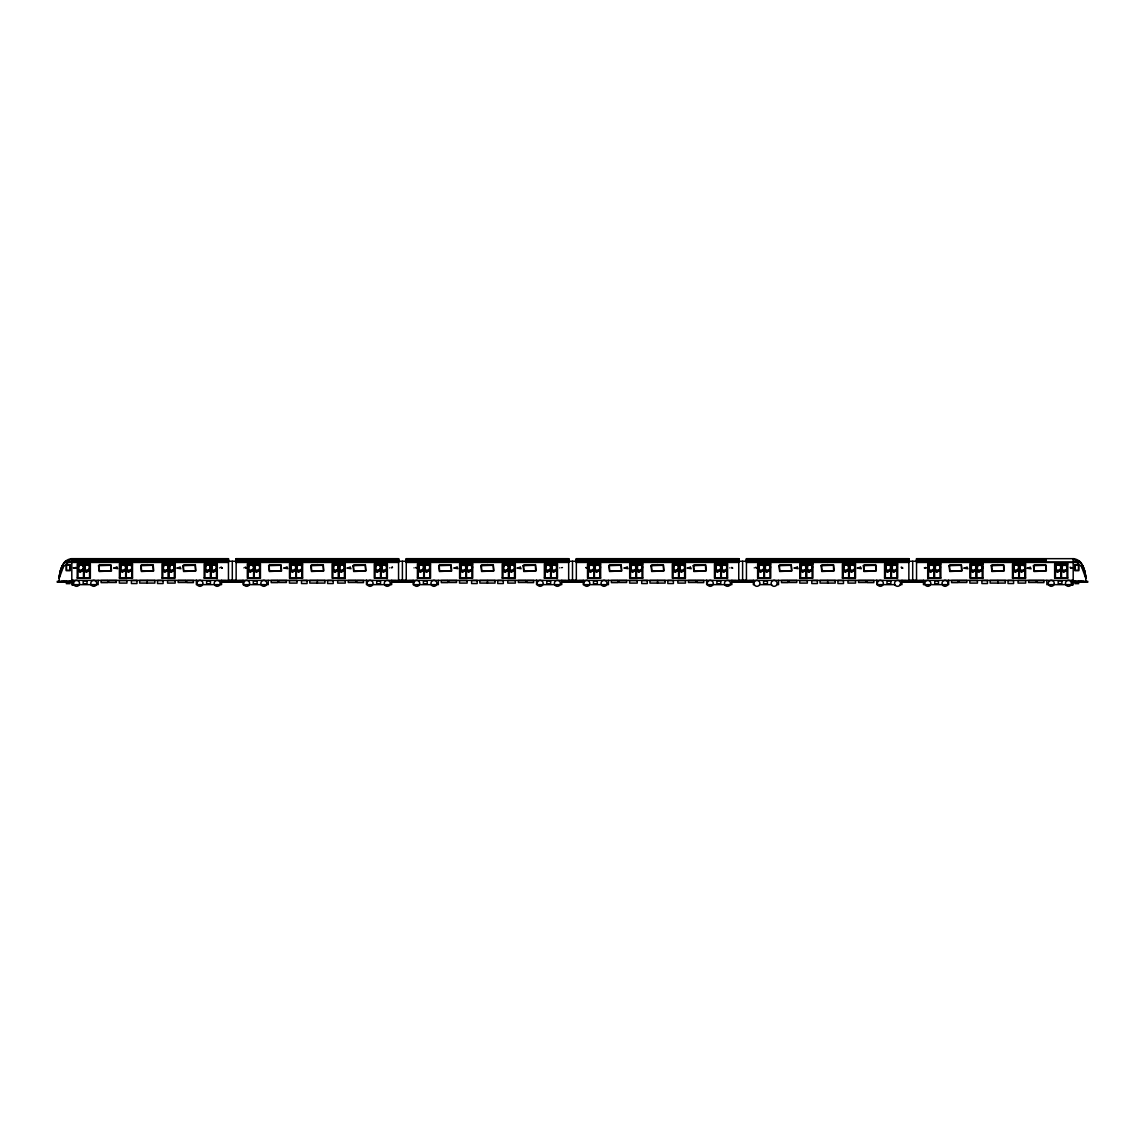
<?xml version="1.0" encoding="UTF-8"?>
<svg xmlns="http://www.w3.org/2000/svg" width="1145" height="1145" viewBox="0 0 1145 1145"><rect width="100%" height="100%" fill="white"/><g stroke="black" fill="none" stroke-linecap="round" stroke-linejoin="round"><path stroke-width="1.5" d="M1085.832 581.331C1085.889 572.972 1083.585 559.418 1073.194 558.674L1073.194 584.837L1072.049 585.209M72.951 585.209L71.806 584.837L71.806 558.703C61.415 559.375 59.111 573.001 59.168 581.331M756.287 567.662C757.976 567.491 755.228 567.777 756.015 567.763M75.613 567.763L73.266 567.891L75.627 567.662M731.784 567.791L731.655 567.662M221.343 567.848L220.813 567.219L221.5 567.605M245.703 567.848L245.173 567.219L245.86 567.605M901.73 567.848L901.201 567.219L901.888 567.605M63.419 566.718L59.154 578.425A19.851 19.851 0 0 1 63.419 566.718L68.07 562.453M65.923 562.453L71.806 558.674M61.186 581.331L73.48 580.644M67.054 561.365L64.75 561.866A31.087 31.029 0 0 0 59.898 572.801M71.291 558.674L228.456 558.674L228.456 580.358L71.806 580.358M1073.709 558.674L916.544 558.674L916.544 580.358L1073.194 580.358M99.372 558.932L228.456 558.96M236.142 558.932L398.56 558.932M406.246 558.932L568.664 558.932M576.336 558.96L738.754 558.932M746.44 558.932L908.858 558.932M916.544 558.932L1045.628 558.932M99.372 559.189L228.456 559.046M236.142 559.046L398.56 559.189M406.246 559.189L568.664 559.046M576.336 559.046L738.754 559.189M746.44 559.046L908.858 559.046M916.544 559.046L1045.628 559.189M99.372 559.619L228.456 559.619M236.142 559.619L398.56 559.619M406.246 559.619L568.664 559.619M576.336 559.619L738.754 559.619M746.44 559.619L908.858 559.619M916.544 559.619L1045.628 559.619M71.806 559.905L228.456 559.905M236.142 559.905L398.56 559.905M406.246 559.905L568.664 559.905M576.336 559.905L738.754 559.905M746.44 559.905L908.858 559.905M916.544 559.905L1045.628 559.905M99.372 560.248L228.456 560.248M236.142 560.248L398.56 560.248M406.246 560.248L568.664 560.248M576.336 560.248L738.754 560.248M746.44 560.248L908.858 560.248M916.544 560.248L1045.628 560.248M71.806 560.635L228.456 560.635M236.142 560.635L398.56 560.635M406.246 560.635L568.664 560.635M576.336 560.635L738.754 560.635M746.44 560.635L908.858 560.635M916.544 560.635L1045.628 560.635M99.372 561.079L228.456 561.079M236.142 561.079L398.56 561.079M406.246 561.079L568.664 561.079M576.336 561.079L738.754 561.079M746.44 561.079L908.858 561.079M916.544 561.079L1045.628 561.079M65.236 561.365L71.806 561.365M228.456 561.25L236.142 561.25M398.56 561.25L406.246 561.25M568.664 561.25L576.336 561.25M738.754 561.25L746.44 561.25M908.858 561.25L916.544 561.25M1073.194 561.365L1079.764 561.365M71.806 561.551L228.456 561.551M236.142 561.551L398.56 561.551M406.246 561.551L568.664 561.551M576.336 561.551L738.754 561.551M746.44 561.551L908.858 561.551M916.544 561.551L1045.628 561.551M64.607 562.081L66.295 562.081M1045.628 562.052L916.544 562.052L1073.194 562.181M1078.704 562.081L1080.393 562.081M64.363 562.453L228.456 562.453M236.142 562.453L398.56 562.453M406.246 562.453L568.664 562.453M576.336 562.453L738.754 562.453M746.44 562.453L908.858 562.453M916.544 562.453L1080.637 562.453M77.216 577.953L89.553 577.953M119.395 577.953L132.519 577.953M161.989 577.953L174.312 577.953M204.153 577.953L217.292 577.953M248.121 577.953L260.445 577.953M290.286 577.953L302.623 577.953M332.88 577.953L345.217 577.953M375.059 577.953L387.382 577.953M417.41 577.953L429.747 577.953M459.589 577.953L471.912 577.953M502.183 577.953L514.506 577.953M544.347 577.953L556.685 577.953M588.315 577.953L600.653 577.953M630.494 577.953L642.817 577.953M673.088 577.953L685.411 577.953M715.253 577.953L727.59 577.953M757.618 577.953L769.941 577.953M799.782 577.953L812.12 577.953M842.376 577.953L854.714 577.953M884.555 577.953L896.878 577.953M927.708 577.953L940.846 577.953M970.688 577.953L983.011 577.953M1012.481 577.953L1025.605 577.953M1055.447 577.953L1067.784 577.953M228.456 580.1L236.142 580.1M398.56 580.1L406.246 580.1M568.664 580.1L576.336 580.1M738.754 580.1L746.44 580.1M908.858 580.1L916.544 580.1M221.028 580.644L225.665 580.644L225.665 582.247M243.57 580.644L238.933 580.644L238.933 582.247M391.132 580.644L395.769 580.644L395.769 582.247M413.674 580.644L409.037 580.644L409.037 582.247M561.222 580.644L565.873 580.644L565.873 582.247M583.778 580.644L579.127 580.644L579.127 582.247M731.326 580.644L735.963 580.644L735.963 582.247M753.868 580.644L749.231 580.644L749.231 582.247M901.43 580.644L906.067 580.644L906.067 582.247M923.972 580.644L919.335 580.644L919.335 582.247M1071.52 580.644L1083.814 581.331M63.877 581.331L57.25 581.331L57.25 582.247L73.48 582.247M225.665 581.331L238.933 581.331M395.769 581.331L409.037 581.331M565.873 581.331L579.127 581.331M735.963 581.331L749.231 581.331M906.067 581.331L919.335 581.331M1081.123 581.331L1087.75 581.331L1087.75 582.247L1071.52 582.247M221.028 582.247L243.57 582.247M391.132 582.247L413.674 582.247M561.222 582.247L583.778 582.247M731.326 582.247L753.868 582.247M901.43 582.247L923.972 582.247M754.269 584.651L753.324 584.651L753.324 580.358M759.636 584.651L771.472 584.651M776.825 584.651L778.543 584.651L778.543 580.358M894.889 584.651L876.755 584.651L876.755 580.172M900.256 584.651L901.974 584.651L901.974 580.358M562.295 567.591L562.467 567.562M392.148 567.577L392.377 567.562M1077.946 561.365L1080.25 561.866A31.087 31.029 0 0 1 1085.102 572.801M1073.194 558.674L1079.077 562.453M1076.93 562.453L1081.581 566.718A19.851 19.851 0 0 1 1085.846 578.425L1081.581 566.718M1081.123 580.644L1081.123 582.247M1078.647 580.644L1078.647 583.649L1074.926 583.649L1074.926 580.644M1072.063 580.358L1072.063 584.651L1046.845 584.651L1046.845 580.358M1066.983 563.884L1066.983 578.139M1061.529 563.884L1061.529 578.139M1061.215 563.884L1061.215 578.139M1060.871 563.884L1060.871 578.139M1055.447 563.884L1055.447 578.139M1045.628 558.703L1045.628 562.453M1024.804 563.884L1024.804 578.139M1019.351 563.884L1019.351 578.139M1019.05 563.884L1019.05 578.139M1018.706 563.884L1018.706 578.139M1013.282 563.884L1013.282 578.139M997.753 558.703L997.753 562.453M997.753 580.544L997.753 583.077M982.21 563.884L982.21 578.139M976.757 563.884L976.757 578.139M976.442 563.884L976.442 578.139M976.112 563.884L976.112 578.139M970.688 563.884L970.688 578.139M949.863 558.703L949.863 562.453M948.647 580.172L948.647 584.651L923.428 584.651L923.428 580.358M940.045 563.884L940.045 578.139M934.592 563.884L934.592 578.139M934.277 563.884L934.277 578.139M933.934 563.884L933.934 578.139M928.509 563.884L928.509 578.139M912.694 561.25L912.694 580.1M912.694 581.331L912.694 582.247M896.878 563.884L896.878 578.139M891.454 563.884L891.454 578.139M891.111 563.884L891.111 578.139M890.81 563.884L890.81 578.139M885.357 563.884L885.357 578.139M875.539 558.703L875.539 562.453M854.714 563.884L854.714 578.139M849.289 563.884L849.289 578.139M848.946 563.884L848.946 578.139M848.631 563.884L848.631 578.139M843.178 563.884L843.178 578.139M827.649 558.703L827.649 562.453M827.649 580.544L827.649 583.077M812.12 563.884L812.12 578.139M806.695 563.884L806.695 578.139M806.352 563.884L806.352 578.139M806.037 563.884L806.037 578.139M800.584 563.884L800.584 578.139M779.759 558.703L779.759 562.453M769.941 563.884L769.941 578.139M764.516 563.884L764.516 578.139M764.173 563.884L764.173 578.139M763.872 563.884L763.872 578.139M758.419 563.884L758.419 578.139M742.604 561.25L742.604 580.1M742.604 581.331L742.604 582.247M731.87 580.358L731.87 584.651L706.651 584.651L706.651 580.172M726.774 563.884L726.774 578.139M721.364 563.884L721.364 578.139M721.021 563.884L721.021 578.139M720.706 563.884L720.706 578.139M715.253 563.884L715.253 578.139M705.434 558.703L705.434 562.453M684.61 563.884L684.61 578.139M679.185 563.884L679.185 578.139M678.842 563.884L678.842 578.139M678.541 563.884L678.541 578.139M673.088 563.884L673.088 578.139M657.545 558.703L657.545 562.453M657.545 580.544L657.545 583.077M642.016 563.884L642.016 578.139M636.591 563.884L636.591 578.139M636.248 563.884L636.248 578.139M635.933 563.884L635.933 578.139M630.494 563.884L630.494 578.139M609.67 558.703L609.67 562.453M608.453 580.358L608.453 584.651L583.234 584.651L583.234 580.358M599.837 563.884L599.837 578.139M594.427 563.884L594.427 578.139M594.083 563.884L594.083 578.139M593.768 563.884L593.768 578.139M588.315 563.884L588.315 578.139M572.5 561.25L572.5 580.1M572.5 581.331L572.5 582.247M561.766 580.358L561.766 584.651L536.547 584.651L536.547 580.172M556.685 563.884L556.685 578.139M551.26 563.884L551.26 578.139M550.917 563.884L550.917 578.139M550.602 563.884L550.602 578.139M545.163 563.884L545.163 578.139M535.33 558.703L535.33 562.453M514.506 563.884L514.506 578.139M509.096 563.884L509.096 578.139M508.752 563.884L508.752 578.139M508.437 563.884L508.437 578.139M502.984 563.884L502.984 578.139M487.455 558.703L487.455 562.453M487.455 580.544L487.455 583.077M471.912 563.884L471.912 578.139M466.502 563.884L466.502 578.139M466.158 563.884L466.158 578.139M465.843 563.884L465.843 578.139M460.39 563.884L460.39 578.139M439.565 558.703L439.565 562.453M438.349 580.358L438.349 584.651L413.13 584.651L413.13 580.358M429.747 563.884L429.747 578.139M424.323 563.884L424.323 578.139M423.979 563.884L423.979 578.139M423.664 563.884L423.664 578.139M418.226 563.884L418.226 578.139M402.396 561.25L402.396 580.1M402.396 581.331L402.396 582.247M391.676 580.358L391.676 584.651L366.457 584.651L366.457 580.172M386.581 563.884L386.581 578.139M381.17 563.884L381.17 578.139M380.827 563.884L380.827 578.139M380.512 563.884L380.512 578.139M375.059 563.884L375.059 578.139M365.241 558.703L365.241 562.453M344.416 563.884L344.416 578.139M338.992 563.884L338.992 578.139M338.648 563.884L338.648 578.139M338.333 563.884L338.333 578.139M332.88 563.884L332.88 578.139M317.351 558.703L317.351 562.453M317.351 580.544L317.351 583.077M301.822 563.884L301.822 578.139M296.398 563.884L296.398 578.139M296.054 563.884L296.054 578.139M295.739 563.884L295.739 578.139M290.286 563.884L290.286 578.139M269.461 558.703L269.461 562.453M268.245 580.358L268.245 584.651L243.026 584.651L243.026 580.358M259.643 563.884L259.643 578.139M254.233 563.884L254.233 578.139M253.889 563.884L253.889 578.139M253.575 563.884L253.575 578.139M248.121 563.884L248.121 578.139M232.306 561.25L232.306 580.1M232.306 581.331L232.306 582.247M221.572 580.358L221.572 584.651L196.353 584.651L196.353 580.172M216.491 563.884L216.491 578.139M211.066 563.884L211.066 578.139M210.723 563.884L210.723 578.139M210.408 563.884L210.408 578.139M204.955 563.884L204.955 578.139M195.137 558.703L195.137 562.453M174.312 563.884L174.312 578.139M168.887 563.884L168.887 578.139M168.558 563.884L168.558 578.139M168.243 563.884L168.243 578.139M162.79 563.884L162.79 578.139M147.247 558.703L147.247 562.453M147.247 580.544L147.247 583.077M131.718 563.884L131.718 578.139M126.293 563.884L126.293 578.139M125.95 563.884L125.95 578.139M125.649 563.884L125.649 578.139M120.196 563.884L120.196 578.139M99.372 558.703L99.372 562.453M98.155 580.358L98.155 584.651L72.936 584.651L72.936 580.172M89.553 563.884L89.553 578.139M84.129 563.884L84.129 578.139M83.785 563.884L83.785 578.139M83.471 563.884L83.471 578.139M78.017 563.884L78.017 578.139M70.074 580.644L70.074 583.649L66.353 583.649L66.353 580.644M63.877 580.644L63.877 582.247M1082.068 564.786A31.015 31.015 0 0 1 1085.832 577.896M59.168 577.896A31.015 31.015 0 0 1 62.932 564.786M75.899 567.505L76.529 568.092L75.899 567.505M221.629 567.505L222.273 568.092L221.629 567.505M245.989 567.505L246.633 568.092L245.989 567.505M391.733 567.505L392.434 567.276L391.733 567.505M416.093 567.505L416.737 568.092L416.093 567.505M586.197 567.505L586.827 568.092L586.197 567.505M731.927 567.505L732.571 568.092L731.927 567.505M902.031 567.505L902.661 568.092L902.031 567.505M926.062 567.619C928.108 567.992 921.153 567.992 925.933 567.705M1071.806 567.619L1072.436 568.206L1071.806 567.619M391.461 567.677L391.375 567.619M415.821 567.677L415.735 567.619M561.551 567.677L561.551 567.662M585.911 567.677L585.839 567.619M1071.534 567.791L1071.376 567.777M78.661 565.515C76.257 581.531 91.528 562.267 78.661 565.515M78.933 565.544C76.515 580.429 90.398 563.054 78.948 565.473M84.844 565.515C82.569 581.66 97.568 562.023 84.844 565.515M85.116 565.544C83.742 581.259 95.45 561.837 85.131 565.473M98.542 565.616L99.243 571.498L111.509 570.911L110.922 564.843L99.529 564.757L98.542 565.616M99 565.673L99.415 571.083L111.079 570.74L110.822 565.301L99 565.673M120.826 565.515C118.193 581.359 134.037 562.553 120.826 565.515M121.098 565.544C118.651 580.386 132.62 563.111 121.112 565.473M127.023 565.515C124.819 581.774 139.647 561.894 127.023 565.515M127.281 565.544C125.091 580.701 138.659 562.739 127.281 565.544M140.72 565.616L141.422 571.498L153.716 570.883L153.187 564.828L141.708 564.757L140.72 565.616M141.178 565.673L141.594 571.083L153.287 570.711L153.015 565.258L141.178 565.673M163.42 565.515C160.801 581.359 176.631 562.553 163.42 565.515M163.692 565.544C161.245 580.386 175.214 563.111 163.706 565.473M169.617 565.515C167.556 581.875 182.041 561.708 169.617 565.515M169.889 565.544C168.158 581.002 180.724 562.381 169.904 565.473M182.928 565.687L183.601 571.512L195.881 570.883L195.351 564.828L184.001 564.757L182.928 565.687M183.386 565.744L183.773 571.083L195.451 570.711L195.237 565.286L183.4 565.673M205.599 565.515C203.309 581.66 218.309 562.023 205.599 565.515M205.871 565.544C204.225 581.03 216.505 562.181 205.885 565.473M211.782 565.515C209.463 581.66 224.592 562.095 211.782 565.515M212.054 565.544C210.351 580.973 222.76 562.238 212.068 565.473M248.751 565.515C246.332 581.488 261.632 562.338 248.751 565.515M249.023 565.544C246.576 580.386 260.545 563.111 249.037 565.473M254.949 565.515C252.744 581.774 267.572 561.894 254.949 565.515M255.22 565.544C252.845 580.501 266.728 563.068 255.235 565.473M268.646 565.616L269.347 571.498L281.598 570.911L281.026 564.843L269.633 564.757L268.646 565.616M269.104 565.673L269.519 571.083L281.183 570.74L280.911 565.301L269.104 565.673M290.93 565.515C288.64 581.66 303.654 562.023 290.93 565.515M291.202 565.544C289.098 580.658 302.409 562.825 291.216 565.473M297.113 565.515C294.809 581.617 309.88 562.152 297.113 565.515M297.385 565.544C295.381 580.744 308.391 562.538 297.399 565.473M310.825 565.616L311.512 571.498L323.806 570.883L323.276 564.828L311.798 564.757L310.825 565.616M311.268 565.673L311.683 571.083L323.391 570.711L323.176 565.286L311.268 565.673M333.524 565.515C331.248 581.66 346.234 562.023 333.524 565.515M333.796 565.544C332.422 581.259 344.13 561.837 333.81 565.473M339.707 565.515C337.532 581.789 352.316 561.866 339.707 565.515M339.979 565.544C338.276 580.973 350.699 562.238 339.993 565.473M353.032 565.687L353.705 571.512L365.985 570.883L365.327 564.786L353.962 564.771L353.032 565.687M353.49 565.744L353.877 571.083L365.556 570.711L365.341 565.286L353.504 565.673M375.689 565.515C373.499 581.774 388.327 561.894 375.689 565.515M375.961 565.544C373.757 580.701 387.339 562.739 375.961 565.544M381.886 565.515C379.253 581.359 395.082 562.567 381.886 565.515M382.158 565.544C379.954 580.558 393.451 562.911 382.172 565.473M418.855 565.515C416.58 581.66 431.565 562.023 418.855 565.515M419.127 565.544C417.753 581.259 429.461 561.837 419.142 565.473M425.038 565.515C422.863 581.789 437.648 561.866 425.038 565.515M425.31 565.544C423.607 580.973 436.03 562.238 425.325 565.473M438.75 565.616L439.437 571.498L451.702 570.911L451.116 564.843L439.723 564.757L438.75 565.616M439.193 565.673L439.623 571.083L451.273 570.74L451.015 565.301L439.193 565.673M461.02 565.515C458.844 581.789 473.644 561.88 461.02 565.515M461.292 565.544C458.744 580.415 473.014 563.14 461.292 565.544M467.217 565.515C464.584 581.359 480.413 562.553 467.217 565.515M467.489 565.544C465.027 580.386 478.996 563.111 467.503 565.473M480.914 565.616L481.616 571.498L493.91 570.883L493.252 564.786L481.773 564.771L480.914 565.616M481.372 565.673L481.787 571.083L493.481 570.711L493.266 565.286L481.372 565.673M503.628 565.515C501.424 581.774 516.252 561.894 503.628 565.515M503.886 565.544C501.524 580.501 515.407 563.068 503.9 565.473M509.811 565.515C507.378 581.503 522.721 562.309 509.811 565.515M510.083 565.544C507.994 580.672 521.218 562.71 510.097 565.473M523.122 565.687L523.795 571.512L536.075 570.883L535.559 564.828L524.052 564.771L523.122 565.687M523.58 565.744L523.981 571.083L535.66 570.711L535.373 565.258L523.594 565.673M545.793 565.515C543.474 581.617 558.56 562.152 545.793 565.515M546.065 565.544C543.646 580.415 557.543 563.068 546.079 565.473M551.976 565.515C549.528 581.517 564.929 562.281 551.976 565.515M552.248 565.544C550.516 580.944 563.011 562.309 552.262 565.473M588.959 565.515C586.755 581.774 601.583 561.894 588.959 565.515M589.217 565.544C587.027 580.701 600.595 562.739 589.217 565.544M595.142 565.515C592.509 581.359 608.338 562.567 595.142 565.515M595.414 565.544C593.21 580.558 606.721 562.911 595.429 565.473M608.839 565.616L609.541 571.498L621.792 570.911L621.22 564.843L609.827 564.757L608.839 565.616M609.297 565.673L609.712 571.083L621.377 570.74L621.048 565.258L609.297 565.673M631.124 565.515C628.805 581.617 643.891 562.152 631.124 565.515M631.396 565.544C628.977 580.429 642.86 563.054 631.41 565.473M637.307 565.515C634.874 581.517 650.245 562.267 637.307 565.515M637.579 565.544C636.219 581.259 647.913 561.837 637.593 565.473M651.018 565.616L651.705 571.498L664 570.883L663.356 564.786L651.992 564.757L651.018 565.616M651.476 565.673L651.891 571.083L663.585 570.711L663.37 565.286L651.476 565.673M673.718 565.515C671.399 581.66 686.528 562.095 673.718 565.515M673.99 565.544C672.287 580.973 684.696 562.238 674.004 565.473M679.915 565.515C677.468 581.517 692.854 562.281 679.915 565.515M680.173 565.544C677.725 580.386 691.694 563.111 680.187 565.473M693.226 565.687L693.899 571.512L706.179 570.883L705.649 564.828L694.156 564.771L693.226 565.687M693.684 565.744L694.07 571.083L705.749 570.711L705.477 565.258L693.698 565.673M715.897 565.515C713.263 581.359 729.093 562.553 715.897 565.515M716.155 565.544C713.707 580.386 727.676 563.111 716.183 565.473M722.08 565.515C720.019 581.875 734.518 561.708 722.08 565.515M722.352 565.544C720.62 581.002 733.186 562.381 722.366 565.473M759.049 565.515C756.745 581.617 771.816 562.152 759.049 565.515M759.321 565.544C757.317 580.744 770.327 562.538 759.335 565.473M765.246 565.515C762.799 581.517 778.185 562.281 765.246 565.515M765.504 565.544C763.772 580.944 776.267 562.309 765.518 565.473M778.943 565.616L779.645 571.498L791.896 570.911L791.309 564.843L779.931 564.757L778.943 565.616M779.401 565.673L779.817 571.083L791.467 570.74L791.209 565.301L779.401 565.673M801.228 565.515C798.595 581.359 814.424 562.553 801.228 565.515M801.5 565.544C799.038 580.386 813.007 563.111 801.514 565.473M807.411 565.515C805.35 581.875 819.849 561.708 807.411 565.515M807.683 565.544C805.951 581.002 818.518 562.381 807.697 565.473M821.108 565.616L821.809 571.498L834.104 570.883L833.574 564.828L822.096 564.757L821.108 565.616M821.566 565.673L821.981 571.083L833.674 570.711L833.403 565.258L821.566 565.673M843.822 565.515C841.189 581.359 857.018 562.567 843.822 565.515M844.094 565.544C841.89 580.558 855.387 562.911 844.108 565.473M850.005 565.515C847.872 581.803 862.528 561.809 850.005 565.515M850.277 565.544C848.173 580.658 861.484 562.825 850.291 565.473M863.33 565.687L864.003 571.512L876.268 570.883L875.753 564.828L864.246 564.771L863.33 565.687M863.774 565.744L864.174 571.083L875.853 570.711L875.639 565.286L863.788 565.673M885.987 565.515C883.554 581.517 898.925 562.267 885.987 565.515M886.259 565.544C884.899 581.259 896.592 561.837 886.273 565.473M892.184 565.515C890.009 581.789 904.779 561.866 892.184 565.515M892.442 565.544C890.738 580.973 903.162 562.238 892.47 565.473M929.096 565.487C927.149 581.889 941.376 561.723 929.096 565.487M929.354 565.53C927.407 580.773 940.403 562.653 929.368 565.458M935.279 565.487C933.075 581.603 947.903 562.195 935.279 565.487M935.551 565.53C933.49 580.658 946.7 562.782 935.565 565.458M949.048 565.616L949.735 571.498L962 570.911L961.414 564.843L950.021 564.757L949.048 565.616M949.491 565.673L949.906 571.083L961.571 570.74L961.313 565.301L949.491 565.673M971.261 565.487C969.242 581.846 983.655 561.823 971.261 565.487M971.532 565.53C969.572 580.744 982.539 562.581 971.547 565.458M977.444 565.487C975.039 581.445 990.353 562.438 977.444 565.487M977.715 565.53C974.967 580.129 989.652 563.612 977.73 565.458M991.212 565.616L991.913 571.498L1004.208 570.883L1003.678 564.828L992.2 564.757L991.212 565.616M991.67 565.673L992.085 571.083L1003.779 570.711L1003.564 565.286L991.67 565.673M1013.855 565.487C1011.837 581.832 1026.263 561.837 1013.855 565.487M1014.126 565.53C1012.123 580.773 1025.147 562.496 1014.126 565.53M1020.038 565.487C1017.647 581.445 1032.947 562.438 1020.038 565.487M1020.309 565.53C1017.562 580.129 1032.246 563.612 1020.324 565.458M1033.42 565.687L1034.092 571.512L1046.373 570.883L1045.728 564.786L1034.493 564.757L1033.42 565.687M1033.878 565.744L1034.264 571.083L1045.943 570.711L1045.728 565.286L1033.892 565.673M1056.034 565.487C1053.815 581.603 1068.657 562.195 1056.034 565.487M1056.291 565.53C1054.559 580.916 1067.14 562.424 1056.305 565.458M1062.216 565.487C1060.113 581.717 1074.711 561.966 1062.216 565.487M1062.488 565.53C1059.884 580.272 1074.21 563.383 1062.503 565.458M219.597 567.82L219.597 567.877M243.957 567.82L243.957 567.877M389.701 567.82L389.701 567.877M414.061 567.82L414.061 567.877M559.79 567.82L559.79 567.877M729.895 567.82L729.895 567.877M754.254 567.82L754.254 567.877M899.999 567.82L899.999 567.82M755.557 567.376L755.585 567.29M925.332 567.491L925.346 567.448M220.47 567.863L220.47 567.863M244.83 567.863L244.83 567.863M730.768 567.863L730.768 567.863M900.857 567.863L900.857 567.863M1070.647 567.963L1070.274 567.19L1070.604 568.106M116.933 567.161L117.692 568.664L113.598 568.034L116.933 567.161M180.123 567.204L180.881 568.721L176.788 568.077L180.123 567.204M287.023 567.161L287.781 568.664L283.688 568.034L287.023 567.161M350.213 567.204L350.985 568.721L346.892 568.077L350.213 567.204M457.127 567.161L457.885 568.664L453.792 568.034L457.127 567.161M520.317 567.204L521.075 568.721L516.982 568.077L520.317 567.204M627.217 567.161L627.99 568.664L623.896 568.034L627.217 567.161M690.421 567.204L691.179 568.721L687.086 568.077L690.421 567.204M797.321 567.161L798.079 568.664L793.986 568.034L797.321 567.161M860.51 567.204L861.283 568.721L857.176 568.077L860.51 567.204M967.096 567.276L967.854 568.779L963.761 568.135L967.096 567.276M1030.285 567.319L1031.058 568.822L1026.965 568.192L1030.285 567.319M930.656 584.322L930.312 585.023A2.991 2.991 0 0 1 925.26 584.88A2.991 2.991 0 0 1 927.536 580.372A2.991 2.991 0 0 1 930.656 584.322M947.86 584.322L947.516 585.023A2.991 2.991 0 0 1 942.464 584.88A2.991 2.991 0 0 1 944.725 580.372A2.991 2.991 0 0 1 947.86 584.322M1054.087 584.322L1053.729 585.023A2.991 2.991 0 0 1 1048.691 584.88A2.991 2.991 0 0 1 1050.953 580.372A2.991 2.991 0 0 1 1054.087 584.322M1071.276 584.322L1070.933 585.023A2.991 2.991 0 0 1 1065.88 584.88A2.991 2.991 0 0 1 1068.156 580.372A2.991 2.991 0 0 1 1071.276 584.322M67.312 564.714L66.195 565.773L66.195 570.654L70.246 570.654L70.246 564.714L67.312 564.714M67.455 565.058L66.553 565.916L66.553 570.31L69.888 570.31L69.888 565.058L67.455 565.058M398.56 558.674L236.142 558.674L236.142 580.358L398.56 580.358L398.56 558.703M568.664 558.674L406.246 558.674L406.246 580.358L568.664 580.358L568.664 558.703M738.754 558.674L576.336 558.674L576.336 580.358L738.754 580.358L738.754 558.703M908.858 558.674L746.44 558.674L746.44 580.358L908.858 580.358L908.858 558.703M228.456 562.052L71.806 562.052L228.456 562.181M398.56 562.052L236.142 562.052L398.56 562.181M568.664 562.052L406.246 562.052L568.664 562.181M738.754 562.052L576.336 562.052L738.754 562.181M908.858 562.052L746.44 562.052L908.858 562.181M90.355 563.884L77.216 563.884L77.216 578.139L90.355 578.139L90.355 563.884M132.519 563.884L119.395 563.884L119.395 578.139L132.519 578.139L132.519 563.884M175.113 563.884L161.989 563.884L161.989 578.139L175.113 578.139L175.113 563.884M217.292 563.884L204.153 563.884L204.153 578.139L217.292 578.139L217.292 563.884M260.445 563.884L247.32 563.884L247.32 578.139L260.445 578.139L260.445 563.884M302.623 563.884L289.485 563.884L289.485 578.139L302.623 578.139L302.623 563.884M345.217 563.884L332.079 563.884L332.079 578.139L345.217 578.139L345.217 563.884M387.382 563.884L374.258 563.884L374.258 578.139L387.382 578.139L387.382 563.884M430.549 563.884L417.41 563.884L417.41 578.139L430.549 578.139L430.549 563.884M472.713 563.884L459.589 563.884L459.589 578.139L472.713 578.139L472.713 563.884M515.322 563.884L502.183 563.884L502.183 578.139L515.322 578.139L515.322 563.884M557.486 563.884L544.347 563.884L544.347 578.139L557.486 578.139L557.486 563.884M600.653 563.884L587.514 563.884L587.514 578.139L600.653 578.139L600.653 563.884M642.817 563.884L629.678 563.884L629.678 578.139L642.817 578.139L642.817 563.884M685.411 563.884L672.287 563.884L672.287 578.139L685.411 578.139L685.411 563.884M727.59 563.884L714.451 563.884L714.451 578.139L727.59 578.139L727.59 563.884M770.742 563.884L757.618 563.884L757.618 578.139L770.742 578.139L770.742 563.884M812.921 563.884L799.782 563.884L799.782 578.139L812.921 578.139L812.921 563.884M855.515 563.884L842.376 563.884L842.376 578.139L855.515 578.139L855.515 563.884M897.68 563.884L884.555 563.884L884.555 578.139L897.68 578.139L897.68 563.884M940.846 563.884L927.708 563.884L927.708 578.139L940.846 578.139L940.846 563.884M983.011 563.884L969.887 563.884L969.887 578.139L983.011 578.139L983.011 563.884M1025.605 563.884L1012.481 563.884L1012.481 578.139L1025.605 578.139L1025.605 563.884M1067.784 563.884L1054.645 563.884L1054.645 578.139L1067.784 578.139L1067.784 563.884M1077.688 564.714L1074.754 564.714L1074.754 570.654L1078.805 570.654L1078.805 565.773L1077.688 564.714M1077.545 565.058L1075.112 565.058L1075.112 570.31L1078.447 570.31L1078.447 565.916L1077.545 565.058M82.154 570.081L79.248 570.081L79.248 570.897L82.154 570.897L82.154 570.081M88.351 570.081L85.431 570.081L85.431 570.897L88.351 570.897L88.351 570.081M124.333 570.081L121.413 570.081L121.413 570.897L124.333 570.897L124.333 570.081M130.516 570.081L127.61 570.081L127.61 570.897L130.516 570.897L130.516 570.081M166.927 570.081L164.021 570.081L164.021 570.897L166.927 570.897L166.927 570.081M173.11 570.081L170.204 570.081L170.204 570.897L173.11 570.897L173.11 570.081M209.091 570.081L206.186 570.081L206.186 570.897L209.091 570.897L209.091 570.081M215.289 570.081L212.369 570.081L212.369 570.897L215.289 570.897L215.289 570.081M252.258 570.081L249.352 570.081L249.352 570.897L252.258 570.897L252.258 570.081M258.441 570.081L255.535 570.081L255.535 570.897L258.441 570.897L258.441 570.081M294.422 570.081L291.517 570.081L291.517 570.897L294.422 570.897L294.422 570.081M300.62 570.081L297.7 570.081L297.7 570.897L300.62 570.897L300.62 570.081M337.016 570.081L334.111 570.081L334.111 570.897L337.016 570.897L337.016 570.081M343.214 570.081L340.308 570.081L340.308 570.897L343.214 570.897L343.214 570.081M379.195 570.081L376.29 570.081L376.29 570.897L379.195 570.897L379.195 570.081M385.378 570.081L382.473 570.081L382.473 570.897L385.378 570.897L385.378 570.081M422.348 570.081L419.442 570.081L419.442 570.897L422.348 570.897L422.348 570.081M428.545 570.081L425.639 570.081L425.639 570.897L428.545 570.897L428.545 570.081M464.526 570.081L461.621 570.081L461.621 570.897L464.526 570.897L464.526 570.081M470.709 570.081L467.804 570.081L467.804 570.897L470.709 570.897L470.709 570.081M507.12 570.081L504.215 570.081L504.215 570.897L507.12 570.897L507.12 570.081M513.303 570.081L510.398 570.081L510.398 570.897L513.303 570.897L513.303 570.081M549.285 570.081L546.38 570.081L546.38 570.897L549.285 570.897L549.285 570.081M555.482 570.081L552.577 570.081L552.577 570.897L555.482 570.897L555.482 570.081M592.452 570.081L589.546 570.081L589.546 570.897L592.452 570.897L592.452 570.081M598.635 570.081L595.729 570.081L595.729 570.897L598.635 570.897L598.635 570.081M634.616 570.081L631.711 570.081L631.711 570.897L634.616 570.897L634.616 570.081M640.814 570.081L637.908 570.081L637.908 570.897L640.814 570.897L640.814 570.081M677.225 570.081L674.305 570.081L674.305 570.897L677.225 570.897L677.225 570.081M683.408 570.081L680.502 570.081L680.502 570.897L683.408 570.897L683.408 570.081M719.389 570.081L716.484 570.081L716.484 570.897L719.389 570.897L719.389 570.081M725.572 570.081L722.667 570.081L722.667 570.897L725.572 570.897L725.572 570.081M762.556 570.081L759.636 570.081L759.636 570.897L762.556 570.897L762.556 570.081M768.739 570.081L765.833 570.081L765.833 570.897L768.739 570.897L768.739 570.081M804.72 570.081L801.815 570.081L801.815 570.897L804.72 570.897L804.72 570.081M810.903 570.081L807.998 570.081L807.998 570.897L810.903 570.897L810.903 570.081M847.314 570.081L844.409 570.081L844.409 570.897L847.314 570.897L847.314 570.081M853.512 570.081L850.592 570.081L850.592 570.897L853.512 570.897L853.512 570.081M889.493 570.081L886.573 570.081L886.573 570.897L889.493 570.897L889.493 570.081M895.676 570.081L892.771 570.081L892.771 570.897L895.676 570.897L895.676 570.081M932.631 570.081L929.711 570.081L929.711 570.897L932.631 570.897L932.631 570.081M938.814 570.081L935.909 570.081L935.909 570.897L938.814 570.897L938.814 570.081M974.796 570.081L971.89 570.081L971.89 570.897L974.796 570.897L974.796 570.081M980.979 570.081L978.073 570.081L978.073 570.897L980.979 570.897L980.979 570.081M1017.39 570.081L1014.484 570.081L1014.484 570.897L1017.39 570.897L1017.39 570.081M1023.587 570.081L1020.667 570.081L1020.667 570.897L1023.587 570.897L1023.587 570.081M1059.569 570.081L1056.649 570.081L1056.649 570.897L1059.569 570.897L1059.569 570.081M1065.752 570.081L1062.846 570.081L1062.846 570.897L1065.752 570.897L1065.752 570.081M107.73 580.544L101.089 580.544L101.089 582.633L107.73 582.633L107.73 580.544M116.346 580.544L108.632 580.544L108.632 582.504L116.346 582.504L116.346 580.544M126.938 580.544L119.323 580.544L119.323 583.091L126.938 583.091L126.938 580.544M136.971 580.544L131.417 580.544L131.417 583.535L136.971 583.535L136.971 580.544M154.833 580.544L139.676 580.544L139.676 583.077L154.833 583.077L154.833 580.544M163.091 580.544L157.538 580.544L157.538 583.535L163.091 583.535L163.091 580.544M175.185 580.544L167.571 580.544L167.571 583.091L175.185 583.091L175.185 580.544M185.876 580.544L178.162 580.544L178.162 582.504L185.876 582.504L185.876 580.544M193.419 580.544L186.778 580.544L186.778 582.633L193.419 582.633L193.419 580.544M277.834 580.544L271.193 580.544L271.193 582.633L277.834 582.633L277.834 580.544M286.45 580.544L278.736 580.544L278.736 582.504L286.45 582.504L286.45 580.544M297.027 580.544L289.427 580.544L289.427 583.091L297.027 583.091L297.027 580.544M307.075 580.544L301.521 580.544L301.521 583.535L307.075 583.535L307.075 580.544M324.922 580.544L309.78 580.544L309.78 583.077L324.922 583.077L324.922 580.544M333.195 580.544L327.627 580.544L327.627 583.535L333.195 583.535L333.195 580.544M345.289 580.544L337.675 580.544L337.675 583.091L345.289 583.091L345.289 580.544M355.98 580.544L348.252 580.544L348.252 582.504L355.98 582.504L355.98 580.544M363.509 580.544L356.868 580.544L356.868 582.633L363.509 582.633L363.509 580.544M447.938 580.544L441.297 580.544L441.297 582.633L447.938 582.633L447.938 580.544M456.554 580.544L448.826 580.544L448.826 582.504L456.554 582.504L456.554 580.544M467.131 580.544L459.517 580.544L459.517 583.091L467.131 583.091L467.131 580.544M477.179 580.544L471.611 580.544L471.611 583.535L477.179 583.535L477.179 580.544M495.026 580.544L479.869 580.544L479.869 583.077L495.026 583.077L495.026 580.544M503.285 580.544L497.731 580.544L497.731 583.535L503.285 583.535L503.285 580.544M515.379 580.544L507.765 580.544L507.765 583.091L515.379 583.091L515.379 580.544M526.07 580.544L518.356 580.544L518.356 582.504L526.07 582.504L526.07 580.544M533.613 580.544L526.972 580.544L526.972 582.633L533.613 582.633L533.613 580.544M618.028 580.544L611.387 580.544L611.387 582.633L618.028 582.633L618.028 580.544M626.644 580.544L618.93 580.544L618.93 582.504L626.644 582.504L626.644 580.544M637.235 580.544L629.621 580.544L629.621 583.091L637.235 583.091L637.235 580.544M647.269 580.544L641.715 580.544L641.715 583.535L647.269 583.535L647.269 580.544M665.13 580.544L649.974 580.544L649.974 583.077L665.13 583.077L665.13 580.544M673.389 580.544L667.821 580.544L667.821 583.535L673.389 583.535L673.389 580.544M685.483 580.544L677.869 580.544L677.869 583.091L685.483 583.091L685.483 580.544M696.174 580.544L688.446 580.544L688.446 582.504L696.174 582.504L696.174 580.544M703.703 580.544L697.062 580.544L697.062 582.633L703.703 582.633L703.703 580.544M788.132 580.544L781.491 580.544L781.491 582.633L788.132 582.633L788.132 580.544M796.748 580.544L789.019 580.544L789.019 582.504L796.748 582.504L796.748 580.544M807.325 580.544L799.711 580.544L799.711 583.091L807.325 583.091L807.325 580.544M817.373 580.544L811.805 580.544L811.805 583.535L817.373 583.535L817.373 580.544M835.22 580.544L820.078 580.544L820.078 583.077L835.22 583.077L835.22 580.544M843.479 580.544L837.925 580.544L837.925 583.535L843.479 583.535L843.479 580.544M855.573 580.544L847.973 580.544L847.973 583.091L855.573 583.091L855.573 580.544M866.264 580.544L858.55 580.544L858.55 582.504L866.264 582.504L866.264 580.544M873.807 580.544L867.166 580.544L867.166 582.633L873.807 582.633L873.807 580.544M958.222 580.544L951.581 580.544L951.581 582.633L958.222 582.633L958.222 580.544M966.838 580.544L959.124 580.544L959.124 582.504L966.838 582.504L966.838 580.544M977.429 580.544L969.815 580.544L969.815 583.091L977.429 583.091L977.429 580.544M987.462 580.544L981.909 580.544L981.909 583.535L987.462 583.535L987.462 580.544M1005.324 580.544L990.167 580.544L990.167 583.077L1005.324 583.077L1005.324 580.544M1013.583 580.544L1008.029 580.544L1008.029 583.535L1013.583 583.535L1013.583 580.544M1025.677 580.544L1018.062 580.544L1018.062 583.091L1025.677 583.091L1025.677 580.544M1036.368 580.544L1028.654 580.544L1028.654 582.504L1036.368 582.504L1036.368 580.544M1043.911 580.544L1037.27 580.544L1037.27 582.633L1043.911 582.633L1043.911 580.544M87.006 581.03L83.199 581.03L83.199 583.735L87.006 583.735L87.006 581.03M210.437 581.03L206.63 581.03L206.63 583.735L210.437 583.735L210.437 581.03M257.11 581.03L253.303 581.03L253.303 583.735L257.11 583.735L257.11 581.03M380.526 581.03L376.719 581.03L376.719 583.735L380.526 583.735L380.526 581.03M427.214 581.03L423.407 581.03L423.407 583.735L427.214 583.735L427.214 581.03M550.63 581.03L546.823 581.03L546.823 583.735L550.63 583.735L550.63 581.03M597.304 581.03L593.496 581.03L593.496 583.735L597.304 583.735L597.304 581.03M720.735 581.03L716.927 581.03L716.927 583.735L720.735 583.735L720.735 581.03M767.408 581.03L763.6 581.03L763.6 583.735L767.408 583.735L767.408 581.03M890.824 581.03L887.017 581.03L887.017 583.735L890.824 583.735L890.824 581.03M938.471 580.987L934.764 580.987L934.764 583.664L938.471 583.664L938.471 580.987M1061.902 580.987L1058.195 580.987L1058.195 583.664L1061.902 583.664L1061.902 580.987M895.089 585.023L894.732 584.322A2.991 2.991 0 0 1 897.866 580.372A2.991 2.991 0 0 1 900.127 584.88A2.991 2.991 0 0 1 895.089 585.023M877.886 585.023L877.528 584.322A2.991 2.991 0 0 1 880.662 580.372A2.991 2.991 0 0 1 882.924 584.88A2.991 2.991 0 0 1 877.886 585.023M771.658 585.023L771.315 584.322A2.991 2.991 0 0 1 774.449 580.372A2.991 2.991 0 0 1 776.711 584.88A2.991 2.991 0 0 1 771.658 585.023M754.469 585.023L754.111 584.322A2.991 2.991 0 0 1 757.246 580.372A2.991 2.991 0 0 1 759.507 584.88A2.991 2.991 0 0 1 754.469 585.023M724.985 585.023L724.628 584.322A2.991 2.991 0 0 1 727.762 580.372A2.991 2.991 0 0 1 730.023 584.88A2.991 2.991 0 0 1 724.985 585.023M707.782 585.023L707.438 584.322A2.991 2.991 0 0 1 710.573 580.372A2.991 2.991 0 0 1 712.834 584.88A2.991 2.991 0 0 1 707.782 585.023M601.569 585.023L601.211 584.322A2.991 2.991 0 0 1 604.345 580.372A2.991 2.991 0 0 1 606.607 584.88A2.991 2.991 0 0 1 601.569 585.023M584.365 585.023L584.007 584.322A2.991 2.991 0 0 1 587.142 580.372A2.991 2.991 0 0 1 589.403 584.88A2.991 2.991 0 0 1 584.365 585.023M554.881 585.023L554.538 584.322A2.991 2.991 0 0 1 557.672 580.372A2.991 2.991 0 0 1 559.934 584.88A2.991 2.991 0 0 1 554.881 585.023M537.692 585.023L537.334 584.322A2.991 2.991 0 0 1 540.469 580.372A2.991 2.991 0 0 1 542.73 584.88A2.991 2.991 0 0 1 537.692 585.023M431.465 585.023L431.121 584.322A2.991 2.991 0 0 1 434.241 580.372A2.991 2.991 0 0 1 436.517 584.88A2.991 2.991 0 0 1 431.465 585.023M414.261 585.023L413.917 584.322A2.991 2.991 0 0 1 417.052 580.372A2.991 2.991 0 0 1 419.313 584.88A2.991 2.991 0 0 1 414.261 585.023M384.792 585.023L384.434 584.322A2.991 2.991 0 0 1 387.568 580.372A2.991 2.991 0 0 1 389.83 584.88A2.991 2.991 0 0 1 384.792 585.023M367.588 585.023L367.244 584.322A2.991 2.991 0 0 1 370.365 580.372A2.991 2.991 0 0 1 372.64 584.88A2.991 2.991 0 0 1 367.588 585.023M261.361 585.023L261.017 584.322A2.991 2.991 0 0 1 264.151 580.372A2.991 2.991 0 0 1 266.413 584.88A2.991 2.991 0 0 1 261.361 585.023M244.171 585.023L243.813 584.322A2.991 2.991 0 0 1 246.948 580.372A2.991 2.991 0 0 1 249.209 584.88A2.991 2.991 0 0 1 244.171 585.023M214.688 585.023L214.344 584.322A2.991 2.991 0 0 1 217.464 580.372A2.991 2.991 0 0 1 219.74 584.88A2.991 2.991 0 0 1 214.688 585.023M197.484 585.023L197.14 584.322A2.991 2.991 0 0 1 200.275 580.372A2.991 2.991 0 0 1 202.536 584.88A2.991 2.991 0 0 1 197.484 585.023M91.271 585.023L90.913 584.322A2.991 2.991 0 0 1 94.047 580.372A2.991 2.991 0 0 1 96.309 584.88A2.991 2.991 0 0 1 91.271 585.023M74.067 585.023L73.724 584.322A2.991 2.991 0 0 1 76.844 580.372A2.991 2.991 0 0 1 79.12 584.88A2.991 2.991 0 0 1 74.067 585.023"/></g></svg>
